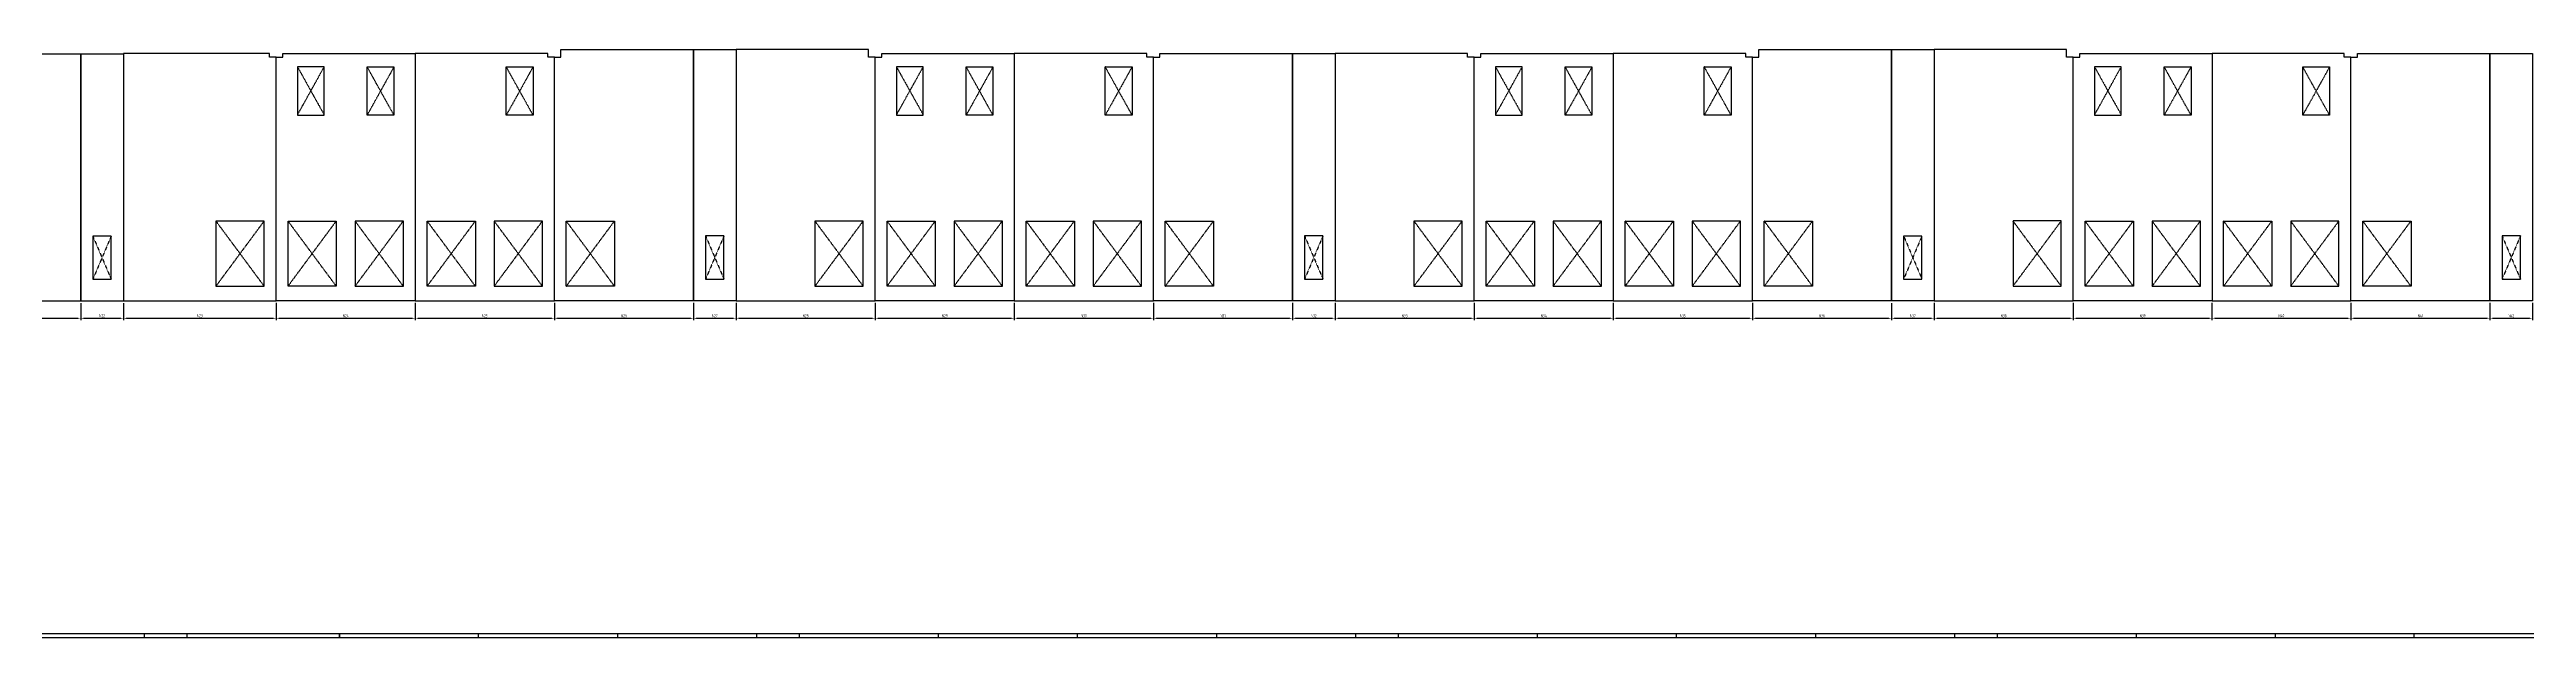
# Model space of a CAD drawing. Header units: inches. Extents: x -10781 to 50822, y -3854 to 38989.
# Drawn here: x 5141 to 10683, y 37635 to 38951 of the extents above; entities that cross this region are included whole.
import ezdxf

# ---------------------------------------------------------------- set-up
doc = ezdxf.new("R2010")
doc.units = ezdxf.units.IN
doc.header["$LTSCALE"] = 0.025
doc.header["$MEASUREMENT"] = 0
doc.linetypes.add('HIDDEN', pattern=[6, 3, -3])
doc.layers.get('Defpoints').update_dxf_attribs({"linetype": 'CONTINUOUS'})
for name, color, linetype in [('0-35', 3, 'CONTINUOUS'), ('0-50', 10, 'CONTINUOUS'), ('hidden', 7, 'HIDDEN')]:
    doc.layers.add(name, color=color, linetype=linetype)
doc.styles.add('AR', font='ARCHQUIK.shx', dxfattribs={"width": 0.8})
doc.dimstyles.new('CADS_DIM_48', dxfattribs={"dimscale": 48, "dimtxt": 0.09375, "dimasz": 0.09375, "dimexe": 0.0625, "dimexo": 0.0625, "dimgap": 0.09375, "dimtad": 0, "dimtih": 1, "dimtoh": 1, "dimzin": 1, "dimdsep": 46, "dimlunit": 4, "dimtxsty": 'AR', "dimblk": 'CLOSED', "dimcen": 0.1875, "dimadec": 0, "dimazin": 0, "dimtfac": 1, "dimtofl": 0, "dimtmove": 0, "dimatfit": 1, "dimldrblk": 'DOTBLANK', "dimfxl": 1, "dimtzin": 0, "dimarcsym": 0})

# ---------------------------------------------------------------- blocks, each defined once
blk = doc.blocks.new('*D233')
at = {"layer": '0-35', "color": 0, "lineweight": -2, "transparency": 16777216}
for p, q in [((4929.4, 38383.5), (4929.4, 38345.2)), ((5210.6, 38383.5), (5210.6, 38345.2)), ((4936.1, 38349.7), (5203.9, 38349.7))]:
    blk.add_line(p, q, dxfattribs=at)
at = {"layer": '0-35', "color": 0, "transparency": 16777216}
for points in [[(4936.1, 38350.8), (4936.1, 38348.6), (4929.4, 38349.7)], [(5203.9, 38350.8), (5203.9, 38348.6), (5210.6, 38349.7)]]:
    blk.add_solid(points, dxfattribs=at)
at = {"layer": 'Defpoints', "color": 0, "transparency": 16777216}
for p in [(4929.4, 38388), (5210.6, 38388), (5210.6, 38349.7)]:
    blk.add_point(p, dxfattribs=at)
at = {"layer": '0-35', "color": 0, "transparency": 16777216, "insert": (5070, 38355.3), "char_height": 6.75, "attachment_point": 5, "style": 'AR'}
blk.add_mtext('N21', dxfattribs=at)
blk = doc.blocks.new('_DotBlank')
at = {"layer": '0-35', "color": 0, "lineweight": -2}
blk.add_line((-0.5, 0), (-1, 0), dxfattribs=at)
blk.add_circle((0, 0), 0.5, dxfattribs=at)
blk = doc.blocks.new('*D234')
at = {"layer": '0-35', "color": 0, "lineweight": -2, "transparency": 16777216}
for p, q in [((5210.6, 38383.5), (5210.6, 38345.2)), ((5306.2, 38383.5), (5306.2, 38345.2)), ((5217.4, 38349.7), (5299.5, 38349.7))]:
    blk.add_line(p, q, dxfattribs=at)
at = {"layer": '0-35', "color": 0, "transparency": 16777216}
for points in [[(5217.4, 38350.8), (5217.4, 38348.6), (5210.6, 38349.7)], [(5299.5, 38350.8), (5299.5, 38348.6), (5306.2, 38349.7)]]:
    blk.add_solid(points, dxfattribs=at)
at = {"layer": 'Defpoints', "color": 0, "transparency": 16777216}
for p in [(5210.6, 38388), (5306.2, 38388), (5306.2, 38349.7)]:
    blk.add_point(p, dxfattribs=at)
at = {"layer": '0-35', "color": 0, "transparency": 16777216, "insert": (5258.4, 38355.3), "char_height": 6.75, "attachment_point": 5, "style": 'AR'}
blk.add_mtext('N22', dxfattribs=at)
blk = doc.blocks.new('*D235')
at = {"layer": '0-35', "color": 0, "lineweight": -2, "transparency": 16777216}
for p, q in [((5306.2, 38383.5), (5306.2, 38345.2)), ((5647.9, 38383.9), (5647.9, 38345.2)), ((5313, 38349.7), (5641.1, 38349.7))]:
    blk.add_line(p, q, dxfattribs=at)
at = {"layer": '0-35', "color": 0, "transparency": 16777216}
for points in [[(5313, 38350.8), (5313, 38348.6), (5306.2, 38349.7)], [(5641.1, 38350.8), (5641.1, 38348.6), (5647.9, 38349.7)]]:
    blk.add_solid(points, dxfattribs=at)
at = {"layer": 'Defpoints', "color": 0, "transparency": 16777216}
for p in [(5306.2, 38388), (5647.9, 38388.4), (5647.9, 38349.7)]:
    blk.add_point(p, dxfattribs=at)
at = {"layer": '0-35', "color": 0, "transparency": 16777216, "insert": (5477, 38355.3), "char_height": 6.75, "attachment_point": 5, "style": 'AR'}
blk.add_mtext('N23', dxfattribs=at)
blk = doc.blocks.new('*D236')
at = {"layer": '0-35', "color": 0, "lineweight": -2, "transparency": 16777216}
for p, q in [((5647.9, 38383.9), (5647.9, 38345.2)), ((5959.1, 38383.9), (5959.1, 38345.2)), ((5654.6, 38349.7), (5952.4, 38349.7))]:
    blk.add_line(p, q, dxfattribs=at)
at = {"layer": '0-35', "color": 0, "transparency": 16777216}
for points in [[(5654.6, 38350.8), (5654.6, 38348.6), (5647.9, 38349.7)], [(5952.4, 38350.8), (5952.4, 38348.6), (5959.1, 38349.7)]]:
    blk.add_solid(points, dxfattribs=at)
at = {"layer": 'Defpoints', "color": 0, "transparency": 16777216}
for p in [(5647.9, 38388.4), (5959.1, 38388.4), (5959.1, 38349.7)]:
    blk.add_point(p, dxfattribs=at)
at = {"layer": '0-35', "color": 0, "transparency": 16777216, "insert": (5803.5, 38355.3), "char_height": 6.75, "attachment_point": 5, "style": 'AR'}
blk.add_mtext('N24', dxfattribs=at)
blk = doc.blocks.new('*D237')
at = {"layer": '0-35', "color": 0, "lineweight": -2, "transparency": 16777216}
for p, q in [((5959.1, 38383.9), (5959.1, 38345.2)), ((6270.4, 38383.9), (6270.4, 38345.2)), ((5965.9, 38349.7), (6263.6, 38349.7))]:
    blk.add_line(p, q, dxfattribs=at)
at = {"layer": '0-35', "color": 0, "transparency": 16777216}
for points in [[(5965.9, 38350.8), (5965.9, 38348.6), (5959.1, 38349.7)], [(6263.6, 38350.8), (6263.6, 38348.6), (6270.4, 38349.7)]]:
    blk.add_solid(points, dxfattribs=at)
at = {"layer": 'Defpoints', "color": 0, "transparency": 16777216}
for p in [(5959.1, 38388.4), (6270.4, 38388.4), (6270.4, 38349.7)]:
    blk.add_point(p, dxfattribs=at)
at = {"layer": '0-35', "color": 0, "transparency": 16777216, "insert": (6114.7, 38355.3), "char_height": 6.75, "attachment_point": 5, "style": 'AR'}
blk.add_mtext('N25', dxfattribs=at)
blk = doc.blocks.new('*D238')
at = {"layer": '0-35', "color": 0, "lineweight": -2, "transparency": 16777216}
for p, q in [((6270.4, 38383.9), (6270.4, 38345.2)), ((6581.6, 38383.9), (6581.6, 38345.2)), ((6277.1, 38349.7), (6574.9, 38349.7))]:
    blk.add_line(p, q, dxfattribs=at)
at = {"layer": '0-35', "color": 0, "transparency": 16777216}
for points in [[(6277.1, 38350.8), (6277.1, 38348.6), (6270.4, 38349.7)], [(6574.9, 38350.8), (6574.9, 38348.6), (6581.6, 38349.7)]]:
    blk.add_solid(points, dxfattribs=at)
at = {"layer": 'Defpoints', "color": 0, "transparency": 16777216}
for p in [(6270.4, 38388.4), (6581.6, 38388.4), (6581.6, 38349.7)]:
    blk.add_point(p, dxfattribs=at)
at = {"layer": '0-35', "color": 0, "transparency": 16777216, "insert": (6426, 38355.3), "char_height": 6.75, "width": 15.083, "attachment_point": 5, "style": 'AR'}
blk.add_mtext('N26', dxfattribs=at)
blk = doc.blocks.new('*D239')
at = {"layer": '0-35', "color": 0, "lineweight": -2, "transparency": 16777216}
for p, q in [((6581.6, 38383.9), (6581.6, 38345.2)), ((6676.9, 38383.9), (6676.9, 38345.2)), ((6588.4, 38349.7), (6670.1, 38349.7))]:
    blk.add_line(p, q, dxfattribs=at)
at = {"layer": '0-35', "color": 0, "transparency": 16777216}
for points in [[(6588.4, 38350.8), (6588.4, 38348.6), (6581.6, 38349.7)], [(6670.1, 38350.8), (6670.1, 38348.6), (6676.9, 38349.7)]]:
    blk.add_solid(points, dxfattribs=at)
at = {"layer": 'Defpoints', "color": 0, "transparency": 16777216}
for p in [(6581.6, 38388.4), (6676.9, 38388.4), (6676.9, 38349.7)]:
    blk.add_point(p, dxfattribs=at)
at = {"layer": '0-35', "color": 0, "transparency": 16777216, "insert": (6629.2, 38355.3), "char_height": 6.75, "attachment_point": 5, "style": 'AR'}
blk.add_mtext('N27', dxfattribs=at)
blk = doc.blocks.new('*D240')
at = {"layer": '0-35', "color": 0, "lineweight": -2, "transparency": 16777216}
for p, q in [((6676.9, 38383.9), (6676.9, 38345.2)), ((6988.1, 38383.9), (6988.1, 38345.2)), ((6683.6, 38349.7), (6981.4, 38349.7))]:
    blk.add_line(p, q, dxfattribs=at)
at = {"layer": '0-35', "color": 0, "transparency": 16777216}
for points in [[(6683.6, 38350.8), (6683.6, 38348.6), (6676.9, 38349.7)], [(6981.4, 38350.8), (6981.4, 38348.6), (6988.1, 38349.7)]]:
    blk.add_solid(points, dxfattribs=at)
at = {"layer": 'Defpoints', "color": 0, "transparency": 16777216}
for p in [(6676.9, 38388.4), (6988.1, 38388.4), (6988.1, 38349.7)]:
    blk.add_point(p, dxfattribs=at)
at = {"layer": '0-35', "color": 0, "transparency": 16777216, "insert": (6832.5, 38355.3), "char_height": 6.75, "attachment_point": 5, "style": 'AR'}
blk.add_mtext('N28', dxfattribs=at)
blk = doc.blocks.new('*D241')
at = {"layer": '0-35', "color": 0, "lineweight": -2, "transparency": 16777216}
for p, q in [((6988.1, 38383.9), (6988.1, 38345.2)), ((7299.4, 38383.9), (7299.4, 38345.2)), ((6994.9, 38349.7), (7292.6, 38349.7))]:
    blk.add_line(p, q, dxfattribs=at)
at = {"layer": '0-35', "color": 0, "transparency": 16777216}
for points in [[(6994.9, 38350.8), (6994.9, 38348.6), (6988.1, 38349.7)], [(7292.6, 38350.8), (7292.6, 38348.6), (7299.4, 38349.7)]]:
    blk.add_solid(points, dxfattribs=at)
at = {"layer": 'Defpoints', "color": 0, "transparency": 16777216}
for p in [(6988.1, 38388.4), (7299.4, 38388.4), (7299.4, 38349.7)]:
    blk.add_point(p, dxfattribs=at)
at = {"layer": '0-35', "color": 0, "transparency": 16777216, "insert": (7143.7, 38355.3), "char_height": 6.75, "attachment_point": 5, "style": 'AR'}
blk.add_mtext('N29', dxfattribs=at)
blk = doc.blocks.new('*D242')
at = {"layer": '0-35', "color": 0, "lineweight": -2, "transparency": 16777216}
for p, q in [((7299.4, 38383.9), (7299.4, 38345.2)), ((7610.6, 38383.9), (7610.6, 38345.2)), ((7306.1, 38349.7), (7603.9, 38349.7))]:
    blk.add_line(p, q, dxfattribs=at)
at = {"layer": '0-35', "color": 0, "transparency": 16777216}
for points in [[(7306.1, 38350.8), (7306.1, 38348.6), (7299.4, 38349.7)], [(7603.9, 38350.8), (7603.9, 38348.6), (7610.6, 38349.7)]]:
    blk.add_solid(points, dxfattribs=at)
at = {"layer": 'Defpoints', "color": 0, "transparency": 16777216}
for p in [(7299.4, 38388.4), (7610.6, 38388.4), (7610.6, 38349.7)]:
    blk.add_point(p, dxfattribs=at)
at = {"layer": '0-35', "color": 0, "transparency": 16777216, "insert": (7455, 38355.3), "char_height": 6.75, "attachment_point": 5, "style": 'AR'}
blk.add_mtext('N30', dxfattribs=at)
blk = doc.blocks.new('*D243')
at = {"layer": '0-35', "color": 0, "lineweight": -2, "transparency": 16777216}
for p, q in [((7610.6, 38383.9), (7610.6, 38345.2)), ((7921.9, 38383.9), (7921.9, 38345.2)), ((7617.4, 38349.7), (7915.1, 38349.7))]:
    blk.add_line(p, q, dxfattribs=at)
at = {"layer": '0-35', "color": 0, "transparency": 16777216}
for points in [[(7617.4, 38350.8), (7617.4, 38348.6), (7610.6, 38349.7)], [(7915.1, 38350.8), (7915.1, 38348.6), (7921.9, 38349.7)]]:
    blk.add_solid(points, dxfattribs=at)
at = {"layer": 'Defpoints', "color": 0, "transparency": 16777216}
for p in [(7610.6, 38388.4), (7921.9, 38388.4), (7921.9, 38349.7)]:
    blk.add_point(p, dxfattribs=at)
at = {"layer": '0-35', "color": 0, "transparency": 16777216, "insert": (7766.2, 38355.3), "char_height": 6.75, "attachment_point": 5, "style": 'AR'}
blk.add_mtext('N31', dxfattribs=at)
blk = doc.blocks.new('*D244')
at = {"layer": '0-35', "color": 0, "lineweight": -2, "transparency": 16777216}
for p, q in [((7921.9, 38383.9), (7921.9, 38345.2)), ((8017.1, 38383.9), (8017.1, 38345.2)), ((7928.6, 38349.7), (8010.4, 38349.7))]:
    blk.add_line(p, q, dxfattribs=at)
at = {"layer": '0-35', "color": 0, "transparency": 16777216}
for points in [[(7928.6, 38350.8), (7928.6, 38348.6), (7921.9, 38349.7)], [(8010.4, 38350.8), (8010.4, 38348.6), (8017.1, 38349.7)]]:
    blk.add_solid(points, dxfattribs=at)
at = {"layer": 'Defpoints', "color": 0, "transparency": 16777216}
for p in [(7921.9, 38388.4), (8017.1, 38388.4), (8017.1, 38349.7)]:
    blk.add_point(p, dxfattribs=at)
at = {"layer": '0-35', "color": 0, "transparency": 16777216, "insert": (7969.5, 38355.3), "char_height": 6.75, "attachment_point": 5, "style": 'AR'}
blk.add_mtext('N32', dxfattribs=at)
blk = doc.blocks.new('*D245')
at = {"layer": '0-35', "color": 0, "lineweight": -2, "transparency": 16777216}
for p, q in [((8017.1, 38383.9), (8017.1, 38345.2)), ((8328.4, 38383.9), (8328.4, 38345.2)), ((8023.9, 38349.7), (8321.6, 38349.7))]:
    blk.add_line(p, q, dxfattribs=at)
at = {"layer": '0-35', "color": 0, "transparency": 16777216}
for points in [[(8023.9, 38350.8), (8023.9, 38348.6), (8017.1, 38349.7)], [(8321.6, 38350.8), (8321.6, 38348.6), (8328.4, 38349.7)]]:
    blk.add_solid(points, dxfattribs=at)
at = {"layer": 'Defpoints', "color": 0, "transparency": 16777216}
for p in [(8017.1, 38388.4), (8328.4, 38388.4), (8328.4, 38349.7)]:
    blk.add_point(p, dxfattribs=at)
at = {"layer": '0-35', "color": 0, "transparency": 16777216, "insert": (8172.7, 38355.3), "char_height": 6.75, "attachment_point": 5, "style": 'AR'}
blk.add_mtext('N33', dxfattribs=at)
blk = doc.blocks.new('*D246')
at = {"layer": '0-35', "color": 0, "lineweight": -2, "transparency": 16777216}
for p, q in [((8328.4, 38383.9), (8328.4, 38345.2)), ((8639.6, 38383.9), (8639.6, 38345.2)), ((8335.1, 38349.7), (8632.9, 38349.7))]:
    blk.add_line(p, q, dxfattribs=at)
at = {"layer": '0-35', "color": 0, "transparency": 16777216}
for points in [[(8335.1, 38350.8), (8335.1, 38348.6), (8328.4, 38349.7)], [(8632.9, 38350.8), (8632.9, 38348.6), (8639.6, 38349.7)]]:
    blk.add_solid(points, dxfattribs=at)
at = {"layer": 'Defpoints', "color": 0, "transparency": 16777216}
for p in [(8328.4, 38388.4), (8639.6, 38388.4), (8639.6, 38349.7)]:
    blk.add_point(p, dxfattribs=at)
at = {"layer": '0-35', "color": 0, "transparency": 16777216, "insert": (8484, 38355.3), "char_height": 6.75, "attachment_point": 5, "style": 'AR'}
blk.add_mtext('N34', dxfattribs=at)
blk = doc.blocks.new('*D247')
at = {"layer": '0-35', "color": 0, "lineweight": -2, "transparency": 16777216}
for p, q in [((8639.6, 38383.9), (8639.6, 38345.2)), ((8950.9, 38383.9), (8950.9, 38345.2)), ((8646.4, 38349.7), (8944.1, 38349.7))]:
    blk.add_line(p, q, dxfattribs=at)
at = {"layer": '0-35', "color": 0, "transparency": 16777216}
for points in [[(8646.4, 38350.8), (8646.4, 38348.6), (8639.6, 38349.7)], [(8944.1, 38350.8), (8944.1, 38348.6), (8950.9, 38349.7)]]:
    blk.add_solid(points, dxfattribs=at)
at = {"layer": 'Defpoints', "color": 0, "transparency": 16777216}
for p in [(8639.6, 38388.4), (8950.9, 38388.4), (8950.9, 38349.7)]:
    blk.add_point(p, dxfattribs=at)
at = {"layer": '0-35', "color": 0, "transparency": 16777216, "insert": (8795.2, 38355.3), "char_height": 6.75, "attachment_point": 5, "style": 'AR'}
blk.add_mtext('N35', dxfattribs=at)
blk = doc.blocks.new('*D248')
at = {"layer": '0-35', "color": 0, "lineweight": -2, "transparency": 16777216}
for p, q in [((8950.9, 38383.9), (8950.9, 38345.2)), ((9262.1, 38383.8), (9262.1, 38345.2)), ((8957.6, 38349.7), (9255.4, 38349.7))]:
    blk.add_line(p, q, dxfattribs=at)
at = {"layer": '0-35', "color": 0, "transparency": 16777216}
for points in [[(8957.6, 38350.8), (8957.6, 38348.6), (8950.9, 38349.7)], [(9255.4, 38350.8), (9255.4, 38348.6), (9262.1, 38349.7)]]:
    blk.add_solid(points, dxfattribs=at)
at = {"layer": 'Defpoints', "color": 0, "transparency": 16777216}
for p in [(8950.9, 38388.4), (9262.1, 38388.3), (9262.1, 38349.7)]:
    blk.add_point(p, dxfattribs=at)
at = {"layer": '0-35', "color": 0, "transparency": 16777216, "insert": (9106.5, 38355.3), "char_height": 6.75, "attachment_point": 5, "style": 'AR'}
blk.add_mtext('N36', dxfattribs=at)
blk = doc.blocks.new('*D249')
at = {"layer": '0-35', "color": 0, "lineweight": -2, "transparency": 16777216}
for p, q in [((9262.1, 38383.8), (9262.1, 38345.2)), ((9357.4, 38383.9), (9357.4, 38345.2)), ((9268.9, 38349.7), (9350.6, 38349.7))]:
    blk.add_line(p, q, dxfattribs=at)
at = {"layer": '0-35', "color": 0, "transparency": 16777216}
for points in [[(9268.9, 38350.8), (9268.9, 38348.6), (9262.1, 38349.7)], [(9350.6, 38350.8), (9350.6, 38348.6), (9357.4, 38349.7)]]:
    blk.add_solid(points, dxfattribs=at)
at = {"layer": 'Defpoints', "color": 0, "transparency": 16777216}
for p in [(9262.1, 38388.3), (9357.4, 38388.4), (9357.4, 38349.7)]:
    blk.add_point(p, dxfattribs=at)
at = {"layer": '0-35', "color": 0, "transparency": 16777216, "insert": (9309.7, 38355.3), "char_height": 6.75, "attachment_point": 5, "style": 'AR'}
blk.add_mtext('N37', dxfattribs=at)
blk = doc.blocks.new('*D250')
at = {"layer": '0-35', "color": 0, "lineweight": -2, "transparency": 16777216}
for p, q in [((9357.4, 38383.9), (9357.4, 38345.2)), ((9668.6, 38383.9), (9668.6, 38345.2)), ((9364.1, 38349.7), (9661.9, 38349.7))]:
    blk.add_line(p, q, dxfattribs=at)
at = {"layer": '0-35', "color": 0, "transparency": 16777216}
for points in [[(9364.1, 38350.8), (9364.1, 38348.6), (9357.4, 38349.7)], [(9661.9, 38350.8), (9661.9, 38348.6), (9668.6, 38349.7)]]:
    blk.add_solid(points, dxfattribs=at)
at = {"layer": 'Defpoints', "color": 0, "transparency": 16777216}
for p in [(9357.4, 38388.4), (9668.6, 38388.4), (9668.6, 38349.7)]:
    blk.add_point(p, dxfattribs=at)
at = {"layer": '0-35', "color": 0, "transparency": 16777216, "insert": (9513, 38355.3), "char_height": 6.75, "attachment_point": 5, "style": 'AR'}
blk.add_mtext('N38', dxfattribs=at)
blk = doc.blocks.new('*D251')
at = {"layer": '0-35', "color": 0, "lineweight": -2, "transparency": 16777216}
for p, q in [((9668.6, 38383.9), (9668.6, 38345.2)), ((9979.2, 38383.9), (9979.2, 38345.2)), ((9675.4, 38349.7), (9972.5, 38349.7))]:
    blk.add_line(p, q, dxfattribs=at)
at = {"layer": '0-35', "color": 0, "transparency": 16777216}
for points in [[(9675.4, 38350.8), (9675.4, 38348.6), (9668.6, 38349.7)], [(9972.5, 38350.8), (9972.5, 38348.6), (9979.2, 38349.7)]]:
    blk.add_solid(points, dxfattribs=at)
at = {"layer": 'Defpoints', "color": 0, "transparency": 16777216}
for p in [(9668.6, 38388.4), (9979.2, 38388.4), (9979.2, 38349.7)]:
    blk.add_point(p, dxfattribs=at)
at = {"layer": '0-35', "color": 0, "transparency": 16777216, "insert": (9823.9, 38355.3), "char_height": 6.75, "attachment_point": 5, "style": 'AR'}
blk.add_mtext('N39', dxfattribs=at)
blk = doc.blocks.new('*D252')
at = {"layer": '0-35', "color": 0, "lineweight": -2, "transparency": 16777216}
for p, q in [((9979.2, 38383.9), (9979.2, 38345.2)), ((10289.9, 38383.9), (10289.9, 38345.2)), ((9986, 38349.7), (10283.1, 38349.7))]:
    blk.add_line(p, q, dxfattribs=at)
at = {"layer": '0-35', "color": 0, "transparency": 16777216}
for points in [[(9986, 38350.8), (9986, 38348.6), (9979.2, 38349.7)], [(10283.1, 38350.8), (10283.1, 38348.6), (10289.9, 38349.7)]]:
    blk.add_solid(points, dxfattribs=at)
at = {"layer": 'Defpoints', "color": 0, "transparency": 16777216}
for p in [(9979.2, 38388.4), (10289.9, 38388.4), (10289.9, 38349.7)]:
    blk.add_point(p, dxfattribs=at)
at = {"layer": '0-35', "color": 0, "transparency": 16777216, "insert": (10134.5, 38355.3), "char_height": 6.75, "attachment_point": 5, "style": 'AR'}
blk.add_mtext('N40', dxfattribs=at)
blk = doc.blocks.new('*D253')
at = {"layer": '0-35', "color": 0, "lineweight": -2, "transparency": 16777216}
for p, q in [((10289.9, 38383.9), (10289.9, 38345.2)), ((10601.1, 38383.9), (10601.1, 38345.2)), ((10296.6, 38349.7), (10594.4, 38349.7))]:
    blk.add_line(p, q, dxfattribs=at)
at = {"layer": '0-35', "color": 0, "transparency": 16777216}
for points in [[(10296.6, 38350.8), (10296.6, 38348.6), (10289.9, 38349.7)], [(10594.4, 38350.8), (10594.4, 38348.6), (10601.1, 38349.7)]]:
    blk.add_solid(points, dxfattribs=at)
at = {"layer": 'Defpoints', "color": 0, "transparency": 16777216}
for p in [(10289.9, 38388.4), (10601.1, 38388.4), (10601.1, 38349.7)]:
    blk.add_point(p, dxfattribs=at)
at = {"layer": '0-35', "color": 0, "transparency": 16777216, "insert": (10445.5, 38355.3), "char_height": 6.75, "attachment_point": 5, "style": 'AR'}
blk.add_mtext('N41', dxfattribs=at)
blk = doc.blocks.new('*D254')
at = {"layer": '0-35', "color": 0, "lineweight": -2, "transparency": 16777216}
for p, q in [((10601.1, 38383.9), (10601.1, 38345.2)), ((10696.4, 38383.9), (10696.4, 38345.2)), ((10607.9, 38349.7), (10689.6, 38349.7))]:
    blk.add_line(p, q, dxfattribs=at)
at = {"layer": '0-35', "color": 0, "transparency": 16777216}
for points in [[(10607.9, 38350.8), (10607.9, 38348.6), (10601.1, 38349.7)], [(10689.6, 38350.8), (10689.6, 38348.6), (10696.4, 38349.7)]]:
    blk.add_solid(points, dxfattribs=at)
at = {"layer": 'Defpoints', "color": 0, "transparency": 16777216}
for p in [(10601.1, 38388.4), (10696.4, 38388.4), (10696.4, 38349.7)]:
    blk.add_point(p, dxfattribs=at)
at = {"layer": '0-35', "color": 0, "transparency": 16777216, "insert": (10648.7, 38355.3), "char_height": 6.75, "attachment_point": 5, "style": 'AR'}
blk.add_mtext('N42', dxfattribs=at)

msp = doc.modelspace()

# ---------------------------------------------------------------- linework, layer by layer
at = {"layer": '0-35'}
for p, q in [((654.72764, 37644.05524), (20436.97765, 37644.05524)), ((691.22764, 37634.80524), (20410.22765, 37634.80524))]:
    msp.add_line(p, q, dxfattribs=at)
for points in [[(4943.97765, 38941.9953), (5210.60265, 38941.9953), (5210.60265, 38387.9953), (4929.35265, 38387.9953), (4929.35265, 38933.9953), (4943.97765, 38933.9953)], [(5210.60265, 38941.9953), (5306.22765, 38941.9953), (5306.22765, 38387.9953), (5210.60265, 38387.9953)], [(5633.22765, 38942.36915), (5306.22765, 38942.36915), (5306.22765, 38388.36915), (5647.85265, 38388.36915), (5647.85265, 38934.36915), (5633.22765, 38934.36915)], [(5662.47765, 38942.36915), (5959.10265, 38942.36915), (5959.10265, 38388.36915), (5647.85265, 38388.36915), (5647.85265, 38934.36915), (5662.47765, 38934.36915)], [(5695.47765, 38804.65933), (5755.48462, 38804.65933), (5755.48462, 38912.61915), (5695.47765, 38912.61915)], [(5911.47765, 38804.65933), (5851.47068, 38804.65933), (5851.47068, 38912.61915), (5911.47765, 38912.61915)], [(6255.72765, 38942.36915), (5959.10265, 38942.36915), (5959.10265, 38388.36915), (6270.35265, 38388.36915), (6270.35265, 38934.36915), (6255.72765, 38934.36915)], [(6222.72765, 38804.65933), (6162.72068, 38804.65933), (6162.72068, 38912.61915), (6222.72765, 38912.61915)], [(6284.97765, 38951.36915), (6581.60265, 38951.36915), (6581.60265, 38388.36915), (6270.35265, 38388.36915), (6270.35265, 38934.36915), (6284.97765, 38934.36915)], [(6581.60265, 38951.36915), (6676.85265, 38951.36915), (6676.85265, 38388.36915), (6581.60265, 38388.36915)], [(6973.47765, 38951.36915), (6676.85265, 38951.36915), (6676.85265, 38388.36915), (6988.10265, 38388.36915), (6988.10265, 38934.36915), (6973.47765, 38934.36915)], [(7002.72765, 38942.36915), (7299.35265, 38942.36915), (7299.35265, 38388.36915), (6988.10265, 38388.36915), (6988.10265, 38934.36915), (7002.72765, 38934.36915)], [(7035.72765, 38804.65933), (7095.73462, 38804.65933), (7095.73462, 38912.61915), (7035.72765, 38912.61915)], [(7251.72765, 38804.65933), (7191.72068, 38804.65933), (7191.72068, 38912.61915), (7251.72765, 38912.61915)], [(7595.97765, 38942.36915), (7299.35265, 38942.36915), (7299.35265, 38388.36915), (7610.60265, 38388.36915), (7610.60265, 38934.36915), (7595.97765, 38934.36915)], [(7562.97765, 38804.65933), (7502.97068, 38804.65933), (7502.97068, 38912.61915), (7562.97765, 38912.61915)], [(7625.22765, 38942.36915), (7921.85265, 38942.36915), (7921.85265, 38388.36915), (7610.60265, 38388.36915), (7610.60265, 38934.36915), (7625.22765, 38934.36915)], [(7921.85265, 38942.36915), (8017.10265, 38942.36915), (8017.10265, 38388.36915), (7921.85265, 38388.36915)], [(8313.72765, 38942.36915), (8017.10265, 38942.36915), (8017.10265, 38388.36915), (8328.35265, 38388.36915), (8328.35265, 38934.36915), (8313.72765, 38934.36915)], [(8342.97765, 38942.36915), (8639.60265, 38942.36915), (8639.60265, 38388.36915), (8328.35265, 38388.36915), (8328.35265, 38934.36915), (8342.97765, 38934.36915)], [(8375.97765, 38804.65933), (8435.98462, 38804.65933), (8435.98462, 38912.61915), (8375.97765, 38912.61915)], [(8591.97765, 38804.65933), (8531.97068, 38804.65933), (8531.97068, 38912.61915), (8591.97765, 38912.61915)], [(8936.22765, 38942.36915), (8639.60265, 38942.36915), (8639.60265, 38388.36915), (8950.85265, 38388.36915), (8950.85265, 38934.36915), (8936.22765, 38934.36915)], [(8903.22765, 38804.65933), (8843.22068, 38804.65933), (8843.22068, 38912.61915), (8903.22765, 38912.61915)], [(8965.47765, 38951.36915), (9262.10265, 38951.36915), (9262.10265, 38388.36915), (8950.85265, 38388.36915), (8950.85265, 38934.36915), (8965.47765, 38934.36915)], [(9262.10265, 38951.29915), (9357.35265, 38951.29915), (9357.35265, 38388.29915), (9262.10265, 38388.29915)], [(9653.97765, 38951.43915), (9357.35265, 38951.43915), (9357.35265, 38388.43915), (9668.60265, 38388.43915), (9668.60265, 38934.43915), (9653.97765, 38934.43915)], [(9683.22765, 38942.36915), (9979.22765, 38942.36915), (9979.22765, 38388.36915), (9668.60265, 38388.36915), (9668.60265, 38934.36915), (9683.22765, 38934.36915)], [(9716.22765, 38804.65933), (9776.23462, 38804.65933), (9776.23462, 38912.61915), (9716.22765, 38912.61915)], [(9932.22765, 38804.65933), (9872.22068, 38804.65933), (9872.22068, 38912.61915), (9932.22765, 38912.61915)], [(10275.22765, 38942.36915), (9979.22765, 38942.36915), (9979.22765, 38388.36915), (10289.85265, 38388.36915), (10289.85265, 38934.36915), (10275.22765, 38934.36915)], [(10242.22765, 38804.65933), (10182.22068, 38804.65933), (10182.22068, 38912.61915), (10242.22765, 38912.61915)], [(10304.47765, 38942.36915), (10601.10265, 38942.36915), (10601.10265, 38388.36915), (10289.85265, 38388.36915), (10289.85265, 38934.36915), (10304.47765, 38934.36915)], [(10601.10265, 38942.36915), (10696.35265, 38942.36915), (10696.35265, 38388.36915), (10601.10265, 38388.36915)], [(5278.72765, 38533.4953), (5237.72765, 38533.4953), (5237.72765, 38436.9953), (5278.72765, 38436.9953)], [(5621.22765, 38567.36961), (5513.22765, 38567.36961), (5513.22765, 38421.36915), (5621.22765, 38421.36915)], [(5674.47765, 38567.36961), (5782.47765, 38567.36961), (5782.47765, 38421.36915), (5674.47765, 38421.36915)], [(5932.47765, 38567.36961), (5824.47765, 38567.36961), (5824.47765, 38421.36915), (5932.47765, 38421.36915)], [(5985.72765, 38567.36961), (6093.72765, 38567.36961), (6093.72765, 38421.36915), (5985.72765, 38421.36915)], [(6243.72765, 38567.36961), (6135.72765, 38567.36961), (6135.72765, 38421.36915), (6243.72765, 38421.36915)], [(6296.97765, 38567.36961), (6404.97765, 38567.36961), (6404.97765, 38421.36915), (6296.97765, 38421.36915)], [(6649.72765, 38533.86915), (6608.72765, 38533.86915), (6608.72765, 38437.36915), (6649.72765, 38437.36915)], [(6961.47765, 38567.36961), (6853.47765, 38567.36961), (6853.47765, 38421.36915), (6961.47765, 38421.36915)], [(7014.72765, 38567.36961), (7122.72765, 38567.36961), (7122.72765, 38421.36915), (7014.72765, 38421.36915)], [(7272.72765, 38567.36961), (7164.72765, 38567.36961), (7164.72765, 38421.36915), (7272.72765, 38421.36915)], [(7325.97765, 38567.36961), (7433.97765, 38567.36961), (7433.97765, 38421.36915), (7325.97765, 38421.36915)], [(7583.97765, 38567.36961), (7475.97765, 38567.36961), (7475.97765, 38421.36915), (7583.97765, 38421.36915)], [(7637.22765, 38567.36961), (7745.22765, 38567.36961), (7745.22765, 38421.36915), (7637.22765, 38421.36915)], [(7989.97765, 38533.86915), (7948.97765, 38533.86915), (7948.97765, 38437.36915), (7989.97765, 38437.36915)], [(8301.72765, 38567.36961), (8193.72765, 38567.36961), (8193.72765, 38421.36915), (8301.72765, 38421.36915)], [(8354.97765, 38567.36961), (8462.97765, 38567.36961), (8462.97765, 38421.36915), (8354.97765, 38421.36915)], [(8612.97765, 38567.36961), (8504.97765, 38567.36961), (8504.97765, 38421.36915), (8612.97765, 38421.36915)], [(8666.22765, 38567.36961), (8774.22765, 38567.36961), (8774.22765, 38421.36915), (8666.22765, 38421.36915)], [(8924.22765, 38567.36961), (8816.22765, 38567.36961), (8816.22765, 38421.36915), (8924.22765, 38421.36915)], [(8977.47765, 38567.36961), (9085.47765, 38567.36961), (9085.47765, 38421.36915), (8977.47765, 38421.36915)], [(9330.22765, 38533.79915), (9289.22765, 38533.79915), (9289.22765, 38437.29915), (9330.22765, 38437.29915)], [(9641.97765, 38567.43961), (9533.97765, 38567.43961), (9533.97765, 38421.43915), (9641.97765, 38421.43915)], [(9695.22765, 38567.36961), (9803.22765, 38567.36961), (9803.22765, 38421.36915), (9695.22765, 38421.36915)], [(9953.22765, 38567.36961), (9845.22765, 38567.36961), (9845.22765, 38421.36915), (9953.22765, 38421.36915)], [(10005.22765, 38567.36961), (10113.22765, 38567.36961), (10113.22765, 38421.36915), (10005.22765, 38421.36915)], [(10263.22765, 38567.36961), (10155.22765, 38567.36961), (10155.22765, 38421.36915), (10263.22765, 38421.36915)], [(10316.47765, 38567.36961), (10424.47765, 38567.36961), (10424.47765, 38421.36915), (10316.47765, 38421.36915)], [(10669.22765, 38533.86915), (10628.22765, 38533.86915), (10628.22765, 38437.36915), (10669.22765, 38437.36915)]]:
    msp.add_lwpolyline(points, close=True, dxfattribs=at)
at = {"layer": '0-50'}
for p, q in [((5352.35265, 37644.05524), (5352.35265, 37634.80524)), ((5447.97765, 37644.05524), (5447.97765, 37634.80524)), ((5789.60265, 37644.05524), (5789.60265, 37634.80524)), ((5789.60265, 37634.80524), (5789.60265, 37644.05524)), ((6100.85265, 37634.80524), (6100.85265, 37644.05524)), ((6412.10265, 37634.80524), (6412.10265, 37644.05524)), ((6723.35265, 37634.80524), (6723.35265, 37644.05524)), ((6818.60265, 37634.80524), (6818.60265, 37644.05524)), ((7129.85265, 37634.80524), (7129.85265, 37644.05524)), ((7441.10265, 37634.80524), (7441.10265, 37644.05524)), ((7752.35265, 37634.80524), (7752.35265, 37644.05524)), ((8063.60265, 37634.80524), (8063.60265, 37644.05524)), ((8158.85265, 37634.80524), (8158.85265, 37644.05524)), ((8470.10265, 37634.80524), (8470.10265, 37644.05524)), ((8781.35265, 37634.80524), (8781.35265, 37644.05524)), ((9092.60265, 37634.80524), (9092.60265, 37644.05524)), ((9403.85265, 37634.80524), (9403.85265, 37644.05524)), ((9499.10265, 37634.80524), (9499.10265, 37644.05524)), ((9810.35265, 37634.80524), (9810.35265, 37644.05524)), ((10120.97765, 37634.80524), (10120.97765, 37644.05524)), ((10431.60265, 37634.80524), (10431.60265, 37644.05524))]:
    msp.add_line(p, q, dxfattribs=at)
at = {"layer": 'hidden'}
for p, q in [((5695.47765, 38912.61915), (5755.48462, 38804.65933)), ((5695.47765, 38804.65933), (5755.48462, 38912.61915)), ((5911.47765, 38912.61915), (5851.47068, 38804.65933)), ((5911.47765, 38804.65933), (5851.47068, 38912.61915)), ((6222.72765, 38912.61915), (6162.72068, 38804.65933)), ((6222.72765, 38804.65933), (6162.72068, 38912.61915)), ((7035.72765, 38912.61915), (7095.73462, 38804.65933)), ((7035.72765, 38804.65933), (7095.73462, 38912.61915)), ((7251.72765, 38912.61915), (7191.72068, 38804.65933)), ((7251.72765, 38804.65933), (7191.72068, 38912.61915)), ((7562.97765, 38912.61915), (7502.97068, 38804.65933)), ((7562.97765, 38804.65933), (7502.97068, 38912.61915)), ((8375.97765, 38912.61915), (8435.98462, 38804.65933)), ((8375.97765, 38804.65933), (8435.98462, 38912.61915)), ((8591.97765, 38912.61915), (8531.97068, 38804.65933)), ((8591.97765, 38804.65933), (8531.97068, 38912.61915)), ((8903.22765, 38912.61915), (8843.22068, 38804.65933)), ((8903.22765, 38804.65933), (8843.22068, 38912.61915)), ((9716.22765, 38912.61915), (9776.23462, 38804.65933)), ((9716.22765, 38804.65933), (9776.23462, 38912.61915)), ((9932.22765, 38912.61915), (9872.22068, 38804.65933)), ((9932.22765, 38804.65933), (9872.22068, 38912.61915)), ((10242.22765, 38912.61915), (10182.22068, 38804.65933)), ((10242.22765, 38804.65933), (10182.22068, 38912.61915)), ((5621.22765, 38421.36915), (5513.22765, 38567.36961)), ((5513.22765, 38421.36915), (5621.22765, 38567.36961)), ((5674.47765, 38421.36915), (5782.47765, 38567.36961)), ((5782.47765, 38421.36915), (5674.47765, 38567.36961)), ((5932.47765, 38421.36915), (5824.47765, 38567.36961)), ((5824.47765, 38421.36915), (5932.47765, 38567.36961)), ((5985.72765, 38421.36915), (6093.72765, 38567.36961)), ((6093.72765, 38421.36915), (5985.72765, 38567.36961)), ((6243.72765, 38421.36915), (6135.72765, 38567.36961)), ((6135.72765, 38421.36915), (6243.72765, 38567.36961)), ((6296.97765, 38421.36915), (6404.97765, 38567.36961)), ((6404.97765, 38421.36915), (6296.97765, 38567.36961)), ((6961.47765, 38421.36915), (6853.47765, 38567.36961)), ((6853.47765, 38421.36915), (6961.47765, 38567.36961)), ((7014.72765, 38421.36915), (7122.72765, 38567.36961)), ((7122.72765, 38421.36915), (7014.72765, 38567.36961)), ((7272.72765, 38421.36915), (7164.72765, 38567.36961)), ((7164.72765, 38421.36915), (7272.72765, 38567.36961)), ((7325.97765, 38421.36915), (7433.97765, 38567.36961)), ((7433.97765, 38421.36915), (7325.97765, 38567.36961)), ((7583.97765, 38421.36915), (7475.97765, 38567.36961)), ((7475.97765, 38421.36915), (7583.97765, 38567.36961)), ((7637.22765, 38421.36915), (7745.22765, 38567.36961)), ((7745.22765, 38421.36915), (7637.22765, 38567.36961)), ((8301.72765, 38421.36915), (8193.72765, 38567.36961)), ((8193.72765, 38421.36915), (8301.72765, 38567.36961)), ((8354.97765, 38421.36915), (8462.97765, 38567.36961)), ((8462.97765, 38421.36915), (8354.97765, 38567.36961)), ((8612.97765, 38421.36915), (8504.97765, 38567.36961)), ((8504.97765, 38421.36915), (8612.97765, 38567.36961)), ((8666.22765, 38421.36915), (8774.22765, 38567.36961)), ((8774.22765, 38421.36915), (8666.22765, 38567.36961)), ((8924.22765, 38421.36915), (8816.22765, 38567.36961)), ((8816.22765, 38421.36915), (8924.22765, 38567.36961)), ((8977.47765, 38421.36915), (9085.47765, 38567.36961)), ((9085.47765, 38421.36915), (8977.47765, 38567.36961)), ((9641.97765, 38421.43915), (9533.97765, 38567.43961)), ((9533.97765, 38421.43915), (9641.97765, 38567.43961)), ((9695.22765, 38421.36915), (9803.22765, 38567.36961)), ((9803.22765, 38421.36915), (9695.22765, 38567.36961)), ((9953.22765, 38421.36915), (9845.22765, 38567.36961)), ((9845.22765, 38421.36915), (9953.22765, 38567.36961)), ((10005.22765, 38421.36915), (10113.22765, 38567.36961)), ((10113.22765, 38421.36915), (10005.22765, 38567.36961)), ((10263.22765, 38421.36915), (10155.22765, 38567.36961)), ((10155.22765, 38421.36915), (10263.22765, 38567.36961)), ((10316.47765, 38421.36915), (10424.47765, 38567.36961)), ((10424.47765, 38421.36915), (10316.47765, 38567.36961))]:
    msp.add_line(p, q, dxfattribs=at)
for points in [[(5278.72765, 38533.4953), (5237.72765, 38436.9953)], [(5237.72765, 38533.4953), (5278.72765, 38436.9953)], [(6649.72765, 38533.86915), (6608.72765, 38437.36915)], [(6608.72765, 38533.86915), (6649.72765, 38437.36915)], [(7989.97765, 38533.86915), (7948.97765, 38437.36915)], [(7948.97765, 38533.86915), (7989.97765, 38437.36915)], [(9330.22765, 38533.79915), (9289.22765, 38437.29915)], [(9289.22765, 38533.79915), (9330.22765, 38437.29915)], [(10669.22765, 38533.86915), (10628.22765, 38437.36915)], [(10628.22765, 38533.86915), (10669.22765, 38437.36915)]]:
    msp.add_lwpolyline(points, dxfattribs=at)

# ---------------------------------------------------------------- dimensions: what is measured, and where the dimension line sits
at = {"layer": '0-35'}
for base, p1, p2, text, picture, middle in [((5210.60265, 38349.68031), (4929.35265, 38387.9953), (5210.60265, 38387.9953), 'N21', '*D233', (5069.97765, 38355.30531)), ((5306.22765, 38349.68031), (5210.60265, 38387.9953), (5306.22765, 38387.9953), 'N22', '*D234', (5258.41515, 38355.30531)), ((5647.85265, 38349.68031), (5306.22765, 38387.9953), (5647.85265, 38388.36915), 'N23', '*D235', (5477.04015, 38355.30531)), ((5959.10265, 38349.68031), (5647.85265, 38388.36915), (5959.10265, 38388.36915), 'N24', '*D236', (5803.47765, 38355.30531)), ((6270.35265, 38349.68031), (5959.10265, 38388.36915), (6270.35265, 38388.36915), 'N25', '*D237', (6114.72765, 38355.30531)), ((6581.60265, 38349.68031), (6270.35265, 38388.36915), (6581.60265, 38388.36915), 'N26', '*D238', (6425.97765, 38355.30531)), ((6676.85265, 38349.68031), (6581.60265, 38388.36915), (6676.85265, 38388.36915), 'N27', '*D239', (6629.22765, 38355.30531)), ((6988.10265, 38349.68031), (6676.85265, 38388.36915), (6988.10265, 38388.36915), 'N28', '*D240', (6832.47765, 38355.30531)), ((7299.35265, 38349.68031), (6988.10265, 38388.36915), (7299.35265, 38388.36915), 'N29', '*D241', (7143.72765, 38355.30531)), ((7610.60265, 38349.68031), (7299.35265, 38388.36915), (7610.60265, 38388.36915), 'N30', '*D242', (7454.97765, 38355.30531)), ((7921.85265, 38349.68031), (7610.60265, 38388.36915), (7921.85265, 38388.36915), 'N31', '*D243', (7766.22765, 38355.30531)), ((8017.10265, 38349.68031), (7921.85265, 38388.36915), (8017.10265, 38388.36915), 'N32', '*D244', (7969.47765, 38355.30531)), ((8328.35265, 38349.68031), (8017.10265, 38388.36915), (8328.35265, 38388.36915), 'N33', '*D245', (8172.72765, 38355.30531)), ((8639.60265, 38349.68031), (8328.35265, 38388.36915), (8639.60265, 38388.36915), 'N34', '*D246', (8483.97765, 38355.30531)), ((8950.85265, 38349.68031), (8639.60265, 38388.36915), (8950.85265, 38388.36915), 'N35', '*D247', (8795.22765, 38355.30531)), ((9262.10265, 38349.68031), (8950.85265, 38388.36915), (9262.10265, 38388.29915), 'N36', '*D248', (9106.47765, 38355.30531)), ((9357.35265, 38349.68031), (9262.10265, 38388.29915), (9357.35265, 38388.43915), 'N37', '*D249', (9309.72765, 38355.30531)), ((9668.60265, 38349.68031), (9357.35265, 38388.43915), (9668.60265, 38388.36915), 'N38', '*D250', (9512.97765, 38355.30531)), ((9979.22765, 38349.68031), (9668.60265, 38388.36915), (9979.22765, 38388.36915), 'N39', '*D251', (9823.91515, 38355.30531)), ((10289.85265, 38349.68031), (9979.22765, 38388.36915), (10289.85265, 38388.36915), 'N40', '*D252', (10134.54015, 38355.30531)), ((10601.10265, 38349.68031), (10289.85265, 38388.36915), (10601.10265, 38388.36915), 'N41', '*D253', (10445.47765, 38355.30531)), ((10696.35265, 38349.68031), (10601.10265, 38388.36915), (10696.35265, 38388.36915), 'N42', '*D254', (10648.72765, 38355.30531))]:
    dim = msp.add_linear_dim(base=base, p1=p1, p2=p2, text=text, dimstyle='CADS_DIM_48', override={"dimscale": 72, "dimgap": 0.03125, "dimtad": 1, "dimtih": 0, "dimtoh": 0, "dimdec": 4, "dimtdec": 4, "dimtmove": 1}, dxfattribs=at)
    dim.commit()
    dim.dimension.update_dxf_attribs({"geometry": picture, "text_midpoint": middle})

doc.saveas('drawing.dxf')
